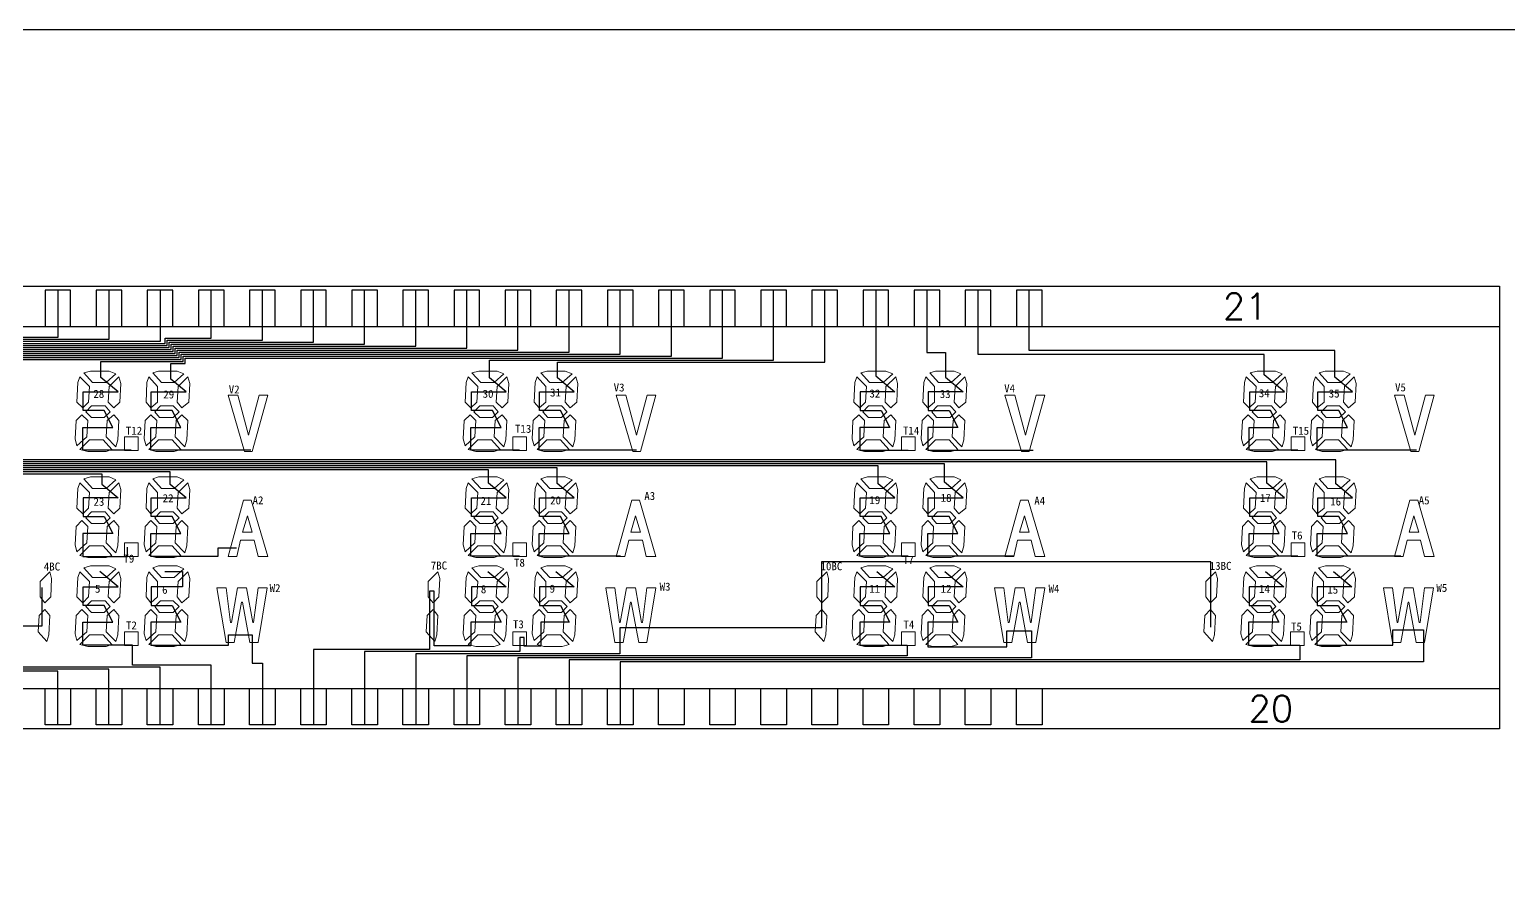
# Model space of a CAD drawing. Header units: millimetres. Extents: x 3718 to 70963, y 572 to 15149.
# Drawn here: x 4117.5 to 4191, y 651.9 to 693.6 of the extents above; entities that cross this region are included whole.
import ezdxf
from ezdxf.enums import TextEntityAlignment as Align

# ---------------------------------------------------------------- set-up
doc = ezdxf.new("R2010")
doc.units = ezdxf.units.MM
doc.header["$LTSCALE"] = 3
for name, color, linetype in [('DWG', 7, 'Continuous'), ('SEG', 3, 'Continuous'), ('TEXT', 40, 'Continuous')]:
    doc.layers.add(name, color=color, linetype=linetype)
doc.styles.add('romans', font='romans.shx')
doc.styles.add('黑体', font='SIMHEI.TTF')

msp = doc.modelspace()

# ---------------------------------------------------------------- linework, layer by layer
at = {"linetype": 'ByBlock'}
msp.add_lwpolyline([(4246.716, 574.488), (4080.741, 574.488), (4080.741, 693.634), (4246.716, 693.634)], close=True, dxfattribs=at)
at = {"layer": 'DWG'}
for points in [[(4190.516, 658.882), (4095.516, 658.882), (4095.516, 680.882), (4190.516, 680.882)], [(4118.251, 678.882), (4119.521, 678.882), (4119.521, 680.682), (4118.251, 680.682)], [(4120.791, 678.882), (4122.061, 678.882), (4122.061, 680.682), (4120.791, 680.682)], [(4123.331, 678.882), (4124.601, 678.882), (4124.601, 680.682), (4123.331, 680.682)], [(4125.871, 678.882), (4127.141, 678.882), (4127.141, 680.682), (4125.871, 680.682)], [(4128.411, 678.882), (4129.681, 678.882), (4129.681, 680.682), (4128.411, 680.682)], [(4130.951, 678.882), (4132.221, 678.882), (4132.221, 680.682), (4130.951, 680.682)], [(4133.491, 678.882), (4134.761, 678.882), (4134.761, 680.682), (4133.491, 680.682)], [(4136.031, 678.882), (4137.301, 678.882), (4137.301, 680.682), (4136.031, 680.682)], [(4138.571, 678.882), (4139.841, 678.882), (4139.841, 680.682), (4138.571, 680.682)], [(4141.111, 678.882), (4142.381, 678.882), (4142.381, 680.682), (4141.111, 680.682)], [(4143.651, 678.882), (4144.921, 678.882), (4144.921, 680.682), (4143.651, 680.682)], [(4146.191, 678.882), (4147.461, 678.882), (4147.461, 680.682), (4146.191, 680.682)], [(4148.731, 678.882), (4150.001, 678.882), (4150.001, 680.682), (4148.731, 680.682)], [(4151.271, 678.882), (4152.541, 678.882), (4152.541, 680.682), (4151.271, 680.682)], [(4153.811, 678.882), (4155.081, 678.882), (4155.081, 680.682), (4153.811, 680.682)], [(4156.351, 678.882), (4157.621, 678.882), (4157.621, 680.682), (4156.351, 680.682)], [(4158.891, 678.882), (4160.161, 678.882), (4160.161, 680.682), (4158.891, 680.682)], [(4161.431, 678.882), (4162.701, 678.882), (4162.701, 680.682), (4161.431, 680.682)], [(4163.971, 678.882), (4165.241, 678.882), (4165.241, 680.682), (4163.971, 680.682)], [(4167.781, 680.682), (4166.511, 680.682), (4166.511, 678.882), (4167.781, 678.882)], [(4118.251, 660.882), (4119.521, 660.882), (4119.521, 659.082), (4118.251, 659.082)], [(4120.791, 660.882), (4122.061, 660.882), (4122.061, 659.082), (4120.791, 659.082)], [(4123.331, 660.882), (4124.601, 660.882), (4124.601, 659.082), (4123.331, 659.082)], [(4125.871, 660.882), (4127.141, 660.882), (4127.141, 659.082), (4125.871, 659.082)], [(4128.411, 660.882), (4129.681, 660.882), (4129.681, 659.082), (4128.411, 659.082)], [(4130.951, 660.882), (4132.221, 660.882), (4132.221, 659.082), (4130.951, 659.082)], [(4133.491, 660.882), (4134.761, 660.882), (4134.761, 659.082), (4133.491, 659.082)], [(4136.031, 660.882), (4137.301, 660.882), (4137.301, 659.082), (4136.031, 659.082)], [(4138.571, 660.882), (4139.841, 660.882), (4139.841, 659.082), (4138.571, 659.082)], [(4141.111, 660.882), (4142.381, 660.882), (4142.381, 659.082), (4141.111, 659.082)], [(4143.651, 660.882), (4144.921, 660.882), (4144.921, 659.082), (4143.651, 659.082)], [(4146.191, 660.882), (4147.461, 660.882), (4147.461, 659.082), (4146.191, 659.082)], [(4148.731, 660.882), (4150.001, 660.882), (4150.001, 659.082), (4148.731, 659.082)], [(4151.271, 660.882), (4152.541, 660.882), (4152.541, 659.082), (4151.271, 659.082)], [(4153.811, 660.882), (4155.081, 660.882), (4155.081, 659.082), (4153.811, 659.082)], [(4156.351, 660.882), (4157.621, 660.882), (4157.621, 659.082), (4156.351, 659.082)], [(4158.891, 660.882), (4160.161, 660.882), (4160.161, 659.082), (4158.891, 659.082)], [(4161.431, 660.882), (4162.701, 660.882), (4162.701, 659.082), (4161.431, 659.082)], [(4163.971, 660.882), (4165.241, 660.882), (4165.241, 659.082), (4163.971, 659.082)], [(4167.781, 659.082), (4166.511, 659.082), (4166.511, 660.882), (4167.781, 660.882)]]:
    msp.add_lwpolyline(points, close=True, dxfattribs=at)
for points in [[(4095.516, 678.882), (4190.516, 678.882)], [(4095.516, 660.882), (4190.516, 660.882)]]:
    msp.add_lwpolyline(points, dxfattribs=at)
at = {"layer": 'DWG', "lineweight": 0}
for points in [[(4119.982, 676.376), (4119.885, 676.087), (4119.837, 675.122), (4120.127, 674.833), (4120.416, 675.122), (4120.464, 675.894)], [(4120.609, 676.087), (4120.175, 676.569), (4120.512, 676.665), (4121.429, 676.665), (4121.766, 676.521), (4121.284, 676.087)], [(4121.911, 676.376), (4121.429, 675.894), (4121.38, 675.122), (4121.67, 674.833), (4121.959, 675.122), (4122.007, 676.039)], [(4123.411, 676.376), (4123.314, 676.087), (4123.266, 675.122), (4123.507, 674.833), (4123.845, 675.122), (4123.845, 675.894)], [(4124.665, 676.087), (4124.038, 676.087), (4123.604, 676.569), (4123.893, 676.665), (4124.809, 676.665), (4125.147, 676.521)], [(4125.34, 676.376), (4124.857, 675.894), (4124.809, 675.122), (4125.05, 674.833), (4125.388, 675.122), (4125.436, 676.039)], [(4139.266, 676.376), (4139.17, 676.087), (4139.121, 675.122), (4139.411, 674.833), (4139.7, 675.122), (4139.748, 675.894)], [(4139.893, 676.087), (4139.459, 676.569), (4139.797, 676.665), (4140.713, 676.665), (4141.05, 676.521), (4140.568, 676.087)], [(4141.195, 676.376), (4140.713, 675.894), (4140.665, 675.122), (4140.954, 674.833), (4141.243, 675.122), (4141.292, 676.039)], [(4142.695, 676.376), (4142.599, 676.087), (4142.55, 675.122), (4142.792, 674.833), (4143.129, 675.122), (4143.129, 675.894)], [(4143.949, 676.087), (4143.322, 676.087), (4142.888, 676.569), (4143.177, 676.665), (4144.094, 676.665), (4144.431, 676.521)], [(4144.624, 676.376), (4144.142, 675.894), (4144.094, 675.122), (4144.335, 674.833), (4144.672, 675.122), (4144.72, 676.039)], [(4158.583, 676.376), (4158.487, 676.087), (4158.439, 675.122), (4158.728, 674.833), (4159.017, 675.122), (4159.066, 675.894)], [(4159.21, 676.087), (4158.776, 676.569), (4159.114, 676.665), (4160.03, 676.665), (4160.368, 676.521), (4159.885, 676.087)], [(4160.512, 676.376), (4160.03, 675.894), (4159.982, 675.122), (4160.271, 674.833), (4160.561, 675.122), (4160.609, 676.039)], [(4162.012, 676.376), (4161.916, 676.087), (4161.868, 675.122), (4162.109, 674.833), (4162.446, 675.122), (4162.446, 675.894)], [(4163.266, 676.087), (4162.639, 676.087), (4162.205, 676.569), (4162.495, 676.665), (4163.411, 676.665), (4163.748, 676.521)], [(4163.941, 676.376), (4163.459, 675.894), (4163.411, 675.122), (4163.652, 674.833), (4163.989, 675.122), (4164.038, 676.039)], [(4177.932, 676.376), (4177.836, 676.087), (4177.788, 675.122), (4178.077, 674.833), (4178.366, 675.122), (4178.415, 675.894)], [(4178.559, 676.087), (4178.125, 676.569), (4178.463, 676.665), (4179.379, 676.665), (4179.717, 676.521), (4179.235, 676.087)], [(4179.861, 676.376), (4179.379, 675.894), (4179.331, 675.122), (4179.62, 674.833), (4179.91, 675.122), (4179.958, 676.039)], [(4181.361, 676.376), (4181.265, 676.087), (4181.217, 675.122), (4181.458, 674.833), (4181.795, 675.122), (4181.795, 675.894)], [(4182.615, 676.087), (4181.988, 676.087), (4181.554, 676.569), (4181.844, 676.665), (4182.76, 676.665), (4183.097, 676.521)], [(4183.29, 676.376), (4182.808, 675.894), (4182.76, 675.122), (4183.001, 674.833), (4183.339, 675.122), (4183.387, 676.039)], [(4128.883, 675.46), (4128.352, 673.483), (4127.822, 675.46), (4127.34, 675.46), (4128.16, 672.663), (4128.545, 672.663), (4129.317, 675.46)], [(4148.167, 675.46), (4147.637, 673.483), (4147.106, 675.46), (4146.624, 675.46), (4147.444, 672.663), (4147.83, 672.663), (4148.601, 675.46)], [(4167.484, 675.46), (4166.954, 673.483), (4166.423, 675.46), (4165.941, 675.46), (4166.761, 672.663), (4167.147, 672.663), (4167.918, 675.46)], [(4186.834, 675.46), (4186.303, 673.483), (4185.773, 675.46), (4185.29, 675.46), (4186.11, 672.663), (4186.496, 672.663), (4187.268, 675.46)], [(4119.741, 673.29), (4119.837, 672.952), (4120.319, 673.386), (4120.368, 674.206), (4120.078, 674.495), (4119.789, 674.206)], [(4120.561, 674.929), (4121.236, 674.929), (4121.477, 674.64), (4121.187, 674.351), (4120.561, 674.351), (4120.271, 674.64)], [(4121.863, 673.242), (4121.911, 674.206), (4121.67, 674.495), (4121.332, 674.206), (4121.284, 673.386), (4121.766, 672.904)], [(4123.17, 673.29), (4123.266, 672.952), (4123.748, 673.386), (4123.797, 674.206), (4123.507, 674.495), (4123.218, 674.206)], [(4123.989, 674.929), (4124.616, 674.929), (4124.906, 674.64), (4124.616, 674.351), (4123.941, 674.351), (4123.7, 674.64)], [(4124.713, 673.386), (4125.195, 672.904), (4125.291, 673.242), (4125.34, 674.206), (4125.05, 674.495), (4124.761, 674.206)], [(4139.025, 673.29), (4139.121, 672.952), (4139.604, 673.386), (4139.652, 674.206), (4139.363, 674.495), (4139.073, 674.206)], [(4139.845, 674.929), (4140.52, 674.929), (4140.761, 674.64), (4140.472, 674.351), (4139.845, 674.351), (4139.555, 674.64)], [(4141.147, 673.242), (4141.195, 674.206), (4140.954, 674.495), (4140.616, 674.206), (4140.568, 673.386), (4141.05, 672.904)], [(4142.454, 673.29), (4142.55, 672.952), (4143.033, 673.386), (4143.081, 674.206), (4142.792, 674.495), (4142.502, 674.206)], [(4143.274, 674.929), (4143.901, 674.929), (4144.19, 674.64), (4143.901, 674.351), (4143.226, 674.351), (4142.984, 674.64)], [(4143.997, 673.386), (4144.479, 672.904), (4144.576, 673.242), (4144.624, 674.206), (4144.335, 674.495), (4144.045, 674.206)], [(4158.342, 673.29), (4158.439, 672.952), (4158.921, 673.386), (4158.969, 674.206), (4158.68, 674.495), (4158.39, 674.206)], [(4159.162, 674.929), (4159.837, 674.929), (4160.078, 674.64), (4159.789, 674.351), (4159.162, 674.351), (4158.873, 674.64)], [(4160.464, 673.242), (4160.512, 674.206), (4160.271, 674.495), (4159.934, 674.206), (4159.885, 673.386), (4160.368, 672.904)], [(4161.771, 673.29), (4161.868, 672.952), (4162.35, 673.386), (4162.398, 674.206), (4162.109, 674.495), (4161.819, 674.206)], [(4162.591, 674.929), (4163.218, 674.929), (4163.507, 674.64), (4163.218, 674.351), (4162.543, 674.351), (4162.302, 674.64)], [(4163.314, 673.386), (4163.797, 672.904), (4163.893, 673.242), (4163.941, 674.206), (4163.652, 674.495), (4163.363, 674.206)], [(4177.691, 673.29), (4177.788, 672.952), (4178.27, 673.386), (4178.318, 674.206), (4178.029, 674.495), (4177.74, 674.206)], [(4178.511, 674.929), (4179.186, 674.929), (4179.427, 674.64), (4179.138, 674.351), (4178.511, 674.351), (4178.222, 674.64)], [(4179.813, 673.242), (4179.861, 674.206), (4179.62, 674.495), (4179.283, 674.206), (4179.235, 673.386), (4179.717, 672.904)], [(4181.12, 673.29), (4181.217, 672.952), (4181.699, 673.386), (4181.747, 674.206), (4181.458, 674.495), (4181.169, 674.206)], [(4181.94, 674.929), (4182.567, 674.929), (4182.856, 674.64), (4182.567, 674.351), (4181.892, 674.351), (4181.651, 674.64)], [(4182.663, 673.386), (4183.146, 672.904), (4183.242, 673.242), (4183.29, 674.206), (4183.001, 674.495), (4182.712, 674.206)], [(4120.464, 673.242), (4119.982, 672.759), (4120.368, 672.663), (4121.284, 672.663), (4121.573, 672.759), (4121.139, 673.242)], [(4122.88, 672.711), (4122.88, 673.386), (4122.205, 673.386), (4122.205, 672.711)], [(4124.568, 673.242), (4123.893, 673.242), (4123.411, 672.759), (4123.748, 672.663), (4124.665, 672.663), (4125.002, 672.759)], [(4139.748, 673.242), (4139.266, 672.759), (4139.652, 672.663), (4140.568, 672.663), (4140.857, 672.759), (4140.423, 673.242)], [(4142.164, 672.711), (4142.164, 673.386), (4141.489, 673.386), (4141.489, 672.711)], [(4143.852, 673.242), (4143.177, 673.242), (4142.695, 672.759), (4143.033, 672.663), (4143.949, 672.663), (4144.286, 672.759)], [(4159.066, 673.242), (4158.583, 672.759), (4158.969, 672.663), (4159.885, 672.663), (4160.175, 672.759), (4159.741, 673.242)], [(4161.482, 672.711), (4161.482, 673.386), (4160.807, 673.386), (4160.807, 672.711)], [(4163.17, 673.242), (4162.495, 673.242), (4162.012, 672.759), (4162.35, 672.663), (4163.266, 672.663), (4163.604, 672.759)], [(4178.415, 673.242), (4177.932, 672.759), (4178.318, 672.663), (4179.235, 672.663), (4179.524, 672.759), (4179.09, 673.242)], [(4180.831, 672.711), (4180.831, 673.386), (4180.156, 673.386), (4180.156, 672.711)], [(4182.519, 673.242), (4181.844, 673.242), (4181.361, 672.759), (4181.699, 672.663), (4182.615, 672.663), (4182.953, 672.759)], [(4119.982, 671.108), (4119.885, 670.819), (4119.837, 669.854), (4120.127, 669.565), (4120.416, 669.854), (4120.464, 670.626)], [(4120.609, 670.819), (4120.175, 671.301), (4120.512, 671.398), (4121.429, 671.398), (4121.766, 671.253), (4121.284, 670.819)], [(4121.911, 671.108), (4121.429, 670.626), (4121.38, 669.854), (4121.67, 669.565), (4121.959, 669.854), (4122.007, 670.771)], [(4123.411, 671.108), (4123.314, 670.819), (4123.266, 669.854), (4123.507, 669.565), (4123.845, 669.854), (4123.845, 670.626)], [(4124.665, 670.819), (4124.038, 670.819), (4123.604, 671.301), (4123.893, 671.398), (4124.809, 671.398), (4125.147, 671.253)], [(4125.34, 671.108), (4124.857, 670.626), (4124.809, 669.854), (4125.05, 669.565), (4125.388, 669.854), (4125.436, 670.771)], [(4139.266, 671.108), (4139.17, 670.819), (4139.121, 669.854), (4139.411, 669.565), (4139.7, 669.854), (4139.748, 670.626)], [(4139.893, 670.819), (4139.459, 671.301), (4139.797, 671.398), (4140.713, 671.398), (4141.05, 671.253), (4140.568, 670.819)], [(4141.195, 671.108), (4140.713, 670.626), (4140.665, 669.854), (4140.954, 669.565), (4141.243, 669.854), (4141.292, 670.771)], [(4142.695, 671.108), (4142.599, 670.819), (4142.55, 669.854), (4142.792, 669.565), (4143.129, 669.854), (4143.129, 670.626)], [(4143.949, 670.819), (4143.322, 670.819), (4142.888, 671.301), (4143.177, 671.398), (4144.094, 671.398), (4144.431, 671.253)], [(4144.624, 671.108), (4144.142, 670.626), (4144.094, 669.854), (4144.335, 669.565), (4144.672, 669.854), (4144.72, 670.771)], [(4158.583, 671.108), (4158.487, 670.819), (4158.439, 669.854), (4158.728, 669.565), (4159.017, 669.854), (4159.066, 670.626)], [(4159.21, 670.819), (4158.776, 671.301), (4159.114, 671.398), (4160.03, 671.398), (4160.368, 671.253), (4159.885, 670.819)], [(4160.512, 671.108), (4160.03, 670.626), (4159.982, 669.854), (4160.271, 669.565), (4160.561, 669.854), (4160.609, 670.771)], [(4162.012, 671.108), (4161.916, 670.819), (4161.868, 669.854), (4162.109, 669.565), (4162.446, 669.854), (4162.446, 670.626)], [(4163.266, 670.819), (4162.639, 670.819), (4162.205, 671.301), (4162.495, 671.398), (4163.411, 671.398), (4163.748, 671.253)], [(4163.941, 671.108), (4163.459, 670.626), (4163.411, 669.854), (4163.652, 669.565), (4163.989, 669.854), (4164.038, 670.771)], [(4177.932, 671.108), (4177.836, 670.819), (4177.788, 669.854), (4178.077, 669.565), (4178.366, 669.854), (4178.415, 670.626)], [(4178.559, 670.819), (4178.125, 671.301), (4178.463, 671.398), (4179.379, 671.398), (4179.717, 671.253), (4179.235, 670.819)], [(4179.861, 671.108), (4179.379, 670.626), (4179.331, 669.854), (4179.62, 669.565), (4179.91, 669.854), (4179.958, 670.771)], [(4181.361, 671.108), (4181.265, 670.819), (4181.217, 669.854), (4181.458, 669.565), (4181.795, 669.854), (4181.795, 670.626)], [(4182.615, 670.819), (4181.988, 670.819), (4181.554, 671.301), (4181.844, 671.398), (4182.76, 671.398), (4183.097, 671.253)], [(4183.29, 671.108), (4182.808, 670.626), (4182.76, 669.854), (4183.001, 669.565), (4183.339, 669.854), (4183.387, 670.771)], [(4128.497, 670.245), (4128.111, 670.245), (4127.34, 667.448), (4127.774, 667.448), (4127.967, 668.267), (4128.642, 668.267), (4128.835, 667.448), (4129.317, 667.448)], [(4147.781, 670.245), (4147.396, 670.245), (4146.624, 667.448), (4147.058, 667.448), (4147.251, 668.267), (4147.926, 668.267), (4148.119, 667.448), (4148.601, 667.448)], [(4167.099, 670.245), (4166.713, 670.245), (4165.941, 667.448), (4166.375, 667.448), (4166.568, 668.267), (4167.243, 668.267), (4167.436, 667.448), (4167.918, 667.448)], [(4186.448, 670.245), (4186.062, 670.245), (4185.29, 667.448), (4185.724, 667.448), (4185.917, 668.267), (4186.592, 668.267), (4186.785, 667.448), (4187.268, 667.448)], [(4120.561, 669.662), (4121.236, 669.662), (4121.477, 669.372), (4121.187, 669.083), (4120.561, 669.083), (4120.271, 669.372)], [(4123.989, 669.662), (4124.616, 669.662), (4124.906, 669.372), (4124.616, 669.083), (4123.941, 669.083), (4123.7, 669.372)], [(4128.063, 668.653), (4128.304, 669.473), (4128.545, 668.653)], [(4139.845, 669.662), (4140.52, 669.662), (4140.761, 669.372), (4140.472, 669.083), (4139.845, 669.083), (4139.555, 669.372)], [(4143.274, 669.662), (4143.901, 669.662), (4144.19, 669.372), (4143.901, 669.083), (4143.226, 669.083), (4142.984, 669.372)], [(4147.347, 668.653), (4147.588, 669.473), (4147.83, 668.653)], [(4159.162, 669.662), (4159.837, 669.662), (4160.078, 669.372), (4159.789, 669.083), (4159.162, 669.083), (4158.873, 669.372)], [(4162.591, 669.662), (4163.218, 669.662), (4163.507, 669.372), (4163.218, 669.083), (4162.543, 669.083), (4162.302, 669.372)], [(4166.665, 668.653), (4166.906, 669.473), (4167.147, 668.653)], [(4178.511, 669.662), (4179.186, 669.662), (4179.427, 669.372), (4179.138, 669.083), (4178.511, 669.083), (4178.222, 669.372)], [(4181.94, 669.662), (4182.567, 669.662), (4182.856, 669.372), (4182.567, 669.083), (4181.892, 669.083), (4181.651, 669.372)], [(4186.014, 668.653), (4186.255, 669.473), (4186.496, 668.653)], [(4119.741, 668.022), (4119.837, 667.684), (4120.319, 668.118), (4120.368, 668.938), (4120.078, 669.228), (4119.789, 668.938)], [(4121.863, 667.974), (4121.911, 668.938), (4121.67, 669.228), (4121.332, 668.938), (4121.284, 668.118), (4121.766, 667.636)], [(4123.17, 668.022), (4123.266, 667.684), (4123.748, 668.118), (4123.797, 668.938), (4123.507, 669.228), (4123.218, 668.938)], [(4124.713, 668.118), (4125.195, 667.636), (4125.291, 667.974), (4125.34, 668.938), (4125.05, 669.228), (4124.761, 668.938)], [(4139.025, 668.022), (4139.121, 667.684), (4139.604, 668.118), (4139.652, 668.938), (4139.363, 669.228), (4139.073, 668.938)], [(4141.147, 667.974), (4141.195, 668.938), (4140.954, 669.228), (4140.616, 668.938), (4140.568, 668.118), (4141.05, 667.636)], [(4142.454, 668.022), (4142.55, 667.684), (4143.033, 668.118), (4143.081, 668.938), (4142.792, 669.228), (4142.502, 668.938)], [(4143.997, 668.118), (4144.479, 667.636), (4144.576, 667.974), (4144.624, 668.938), (4144.335, 669.228), (4144.045, 668.938)], [(4158.342, 668.022), (4158.439, 667.684), (4158.921, 668.118), (4158.969, 668.938), (4158.68, 669.228), (4158.39, 668.938)], [(4160.464, 667.974), (4160.512, 668.938), (4160.271, 669.228), (4159.934, 668.938), (4159.885, 668.118), (4160.368, 667.636)], [(4161.771, 668.022), (4161.868, 667.684), (4162.35, 668.118), (4162.398, 668.938), (4162.109, 669.228), (4161.819, 668.938)], [(4163.314, 668.118), (4163.797, 667.636), (4163.893, 667.974), (4163.941, 668.938), (4163.652, 669.228), (4163.363, 668.938)], [(4177.691, 668.022), (4177.788, 667.684), (4178.27, 668.118), (4178.318, 668.938), (4178.029, 669.228), (4177.74, 668.938)], [(4179.813, 667.974), (4179.861, 668.938), (4179.62, 669.228), (4179.283, 668.938), (4179.235, 668.118), (4179.717, 667.636)], [(4181.12, 668.022), (4181.217, 667.684), (4181.699, 668.118), (4181.747, 668.938), (4181.458, 669.228), (4181.169, 668.938)], [(4182.663, 668.118), (4183.146, 667.636), (4183.242, 667.974), (4183.29, 668.938), (4183.001, 669.228), (4182.712, 668.938)], [(4120.464, 667.974), (4119.982, 667.491), (4120.368, 667.395), (4121.284, 667.395), (4121.573, 667.491), (4121.139, 667.974)], [(4122.88, 667.443), (4122.88, 668.118), (4122.205, 668.118), (4122.205, 667.443)], [(4124.568, 667.974), (4123.893, 667.974), (4123.411, 667.491), (4123.748, 667.395), (4124.665, 667.395), (4125.002, 667.491)], [(4139.748, 667.974), (4139.266, 667.491), (4139.652, 667.395), (4140.568, 667.395), (4140.857, 667.491), (4140.423, 667.974)], [(4142.164, 667.443), (4142.164, 668.118), (4141.489, 668.118), (4141.489, 667.443)], [(4143.852, 667.974), (4143.177, 667.974), (4142.695, 667.491), (4143.033, 667.395), (4143.949, 667.395), (4144.286, 667.491)], [(4159.066, 667.974), (4158.583, 667.491), (4158.969, 667.395), (4159.885, 667.395), (4160.175, 667.491), (4159.741, 667.974)], [(4161.482, 667.443), (4161.482, 668.118), (4160.807, 668.118), (4160.807, 667.443)], [(4163.17, 667.974), (4162.495, 667.974), (4162.012, 667.491), (4162.35, 667.395), (4163.266, 667.395), (4163.604, 667.491)], [(4178.415, 667.974), (4177.932, 667.491), (4178.318, 667.395), (4179.235, 667.395), (4179.524, 667.491), (4179.09, 667.974)], [(4180.831, 667.443), (4180.831, 668.118), (4180.156, 668.118), (4180.156, 667.443)], [(4182.519, 667.974), (4181.844, 667.974), (4181.361, 667.491), (4181.699, 667.395), (4182.615, 667.395), (4182.953, 667.491)], [(4118.482, 666.69), (4118, 666.208), (4118, 665.436), (4118.241, 665.147), (4118.53, 665.436), (4118.578, 666.352)], [(4119.982, 666.69), (4119.885, 666.401), (4119.837, 665.436), (4120.127, 665.147), (4120.416, 665.436), (4120.464, 666.208)], [(4120.609, 666.401), (4120.175, 666.883), (4120.512, 666.979), (4121.429, 666.979), (4121.766, 666.835), (4121.284, 666.401)], [(4121.911, 666.69), (4121.429, 666.208), (4121.38, 665.436), (4121.67, 665.147), (4121.959, 665.436), (4122.007, 666.352)], [(4123.411, 666.69), (4123.314, 666.401), (4123.266, 665.436), (4123.507, 665.147), (4123.845, 665.436), (4123.845, 666.208)], [(4124.665, 666.401), (4124.038, 666.401), (4123.604, 666.883), (4123.893, 666.979), (4124.809, 666.979), (4125.147, 666.835)], [(4125.34, 666.69), (4124.857, 666.208), (4124.809, 665.436), (4125.05, 665.147), (4125.388, 665.436), (4125.436, 666.352)], [(4137.766, 666.69), (4137.284, 666.208), (4137.284, 665.436), (4137.525, 665.147), (4137.814, 665.436), (4137.863, 666.352)], [(4139.266, 666.69), (4139.17, 666.401), (4139.121, 665.436), (4139.411, 665.147), (4139.7, 665.436), (4139.748, 666.208)], [(4139.893, 666.401), (4139.459, 666.883), (4139.797, 666.979), (4140.713, 666.979), (4141.05, 666.835), (4140.568, 666.401)], [(4141.195, 666.69), (4140.713, 666.208), (4140.665, 665.436), (4140.954, 665.147), (4141.243, 665.436), (4141.292, 666.352)], [(4142.695, 666.69), (4142.599, 666.401), (4142.55, 665.436), (4142.792, 665.147), (4143.129, 665.436), (4143.129, 666.208)], [(4143.949, 666.401), (4143.322, 666.401), (4142.888, 666.883), (4143.177, 666.979), (4144.094, 666.979), (4144.431, 666.835)], [(4144.624, 666.69), (4144.142, 666.208), (4144.094, 665.436), (4144.335, 665.147), (4144.672, 665.436), (4144.72, 666.352)], [(4157.083, 666.69), (4156.601, 666.208), (4156.601, 665.436), (4156.842, 665.147), (4157.132, 665.436), (4157.18, 666.352)], [(4158.583, 666.69), (4158.487, 666.401), (4158.439, 665.436), (4158.728, 665.147), (4159.017, 665.436), (4159.066, 666.208)], [(4159.21, 666.401), (4158.776, 666.883), (4159.114, 666.979), (4160.03, 666.979), (4160.368, 666.835), (4159.885, 666.401)], [(4160.512, 666.69), (4160.03, 666.208), (4159.982, 665.436), (4160.271, 665.147), (4160.561, 665.436), (4160.609, 666.352)], [(4162.012, 666.69), (4161.916, 666.401), (4161.868, 665.436), (4162.109, 665.147), (4162.446, 665.436), (4162.446, 666.208)], [(4163.266, 666.401), (4162.639, 666.401), (4162.205, 666.883), (4162.495, 666.979), (4163.411, 666.979), (4163.748, 666.835)], [(4163.941, 666.69), (4163.459, 666.208), (4163.411, 665.436), (4163.652, 665.147), (4163.989, 665.436), (4164.038, 666.352)], [(4176.401, 666.69), (4175.918, 666.208), (4175.918, 665.436), (4176.16, 665.147), (4176.449, 665.436), (4176.497, 666.352)], [(4177.901, 666.69), (4177.804, 666.401), (4177.756, 665.436), (4178.045, 665.147), (4178.335, 665.436), (4178.383, 666.208)], [(4178.528, 666.401), (4178.094, 666.883), (4178.431, 666.979), (4179.347, 666.979), (4179.685, 666.835), (4179.203, 666.401)], [(4179.83, 666.69), (4179.347, 666.208), (4179.299, 665.436), (4179.588, 665.147), (4179.878, 665.436), (4179.926, 666.352)], [(4181.33, 666.69), (4181.233, 666.401), (4181.185, 665.436), (4181.426, 665.147), (4181.764, 665.436), (4181.764, 666.208)], [(4181.956, 666.401), (4181.522, 666.883), (4181.86, 666.979), (4182.776, 666.979), (4183.114, 666.835), (4182.632, 666.401)], [(4183.259, 666.69), (4182.776, 666.208), (4182.728, 665.436), (4182.969, 665.147), (4183.307, 665.436), (4183.355, 666.352)], [(4128.262, 665.887), (4127.814, 665.887), (4127.507, 664.172), (4127.467, 664.172), (4127.242, 665.887), (4126.792, 665.887), (4127.242, 663.166), (4127.65, 663.166), (4128.018, 665.179), (4128.058, 665.179), (4128.426, 663.166), (4128.834, 663.166), (4129.284, 665.887), (4128.834, 665.887), (4128.611, 664.172), (4128.569, 664.172)], [(4147.58, 665.887), (4147.131, 665.887), (4146.824, 664.172), (4146.784, 664.172), (4146.559, 665.887), (4146.11, 665.887), (4146.559, 663.166), (4146.967, 663.166), (4147.335, 665.179), (4147.376, 665.179), (4147.743, 663.166), (4148.151, 663.166), (4148.601, 665.887), (4148.151, 665.887), (4147.928, 664.172), (4147.886, 664.172)], [(4166.897, 665.887), (4166.449, 665.887), (4166.142, 664.172), (4166.102, 664.172), (4165.877, 665.887), (4165.427, 665.887), (4165.877, 663.166), (4166.285, 663.166), (4166.653, 665.179), (4166.693, 665.179), (4167.061, 663.166), (4167.469, 663.166), (4167.918, 665.887), (4167.469, 665.887), (4167.245, 664.172), (4167.204, 664.172)], [(4186.214, 665.887), (4185.766, 665.887), (4185.459, 664.172), (4185.419, 664.172), (4185.194, 665.887), (4184.744, 665.887), (4185.194, 663.166), (4185.602, 663.166), (4185.97, 665.179), (4186.01, 665.179), (4186.378, 663.166), (4186.786, 663.166), (4187.236, 665.887), (4186.786, 665.887), (4186.563, 664.172), (4186.521, 664.172)], [(4120.561, 665.243), (4121.236, 665.243), (4121.477, 664.954), (4121.187, 664.665), (4120.561, 664.665), (4120.271, 664.954)], [(4123.989, 665.243), (4124.616, 665.243), (4124.906, 664.954), (4124.616, 664.665), (4123.941, 664.665), (4123.7, 664.954)], [(4139.845, 665.243), (4140.52, 665.243), (4140.761, 664.954), (4140.472, 664.665), (4139.845, 664.665), (4139.555, 664.954)], [(4143.274, 665.243), (4143.901, 665.243), (4144.19, 664.954), (4143.901, 664.665), (4143.226, 664.665), (4142.984, 664.954)], [(4159.162, 665.243), (4159.837, 665.243), (4160.078, 664.954), (4159.789, 664.665), (4159.162, 664.665), (4158.873, 664.954)], [(4162.591, 665.243), (4163.218, 665.243), (4163.507, 664.954), (4163.218, 664.665), (4162.543, 664.665), (4162.302, 664.954)], [(4178.479, 665.243), (4179.154, 665.243), (4179.396, 664.954), (4179.106, 664.665), (4178.479, 664.665), (4178.19, 664.954)], [(4181.908, 665.243), (4182.535, 665.243), (4182.824, 664.954), (4182.535, 664.665), (4181.86, 664.665), (4181.619, 664.954)], [(4117.903, 663.7), (4118.337, 663.218), (4118.434, 663.555), (4118.482, 664.52), (4118.241, 664.809), (4117.951, 664.52)], [(4119.741, 663.604), (4119.837, 663.266), (4120.319, 663.7), (4120.368, 664.52), (4120.078, 664.809), (4119.789, 664.52)], [(4121.863, 663.555), (4121.911, 664.52), (4121.67, 664.809), (4121.332, 664.52), (4121.284, 663.7), (4121.766, 663.218)], [(4123.17, 663.604), (4123.266, 663.266), (4123.748, 663.7), (4123.797, 664.52), (4123.507, 664.809), (4123.218, 664.52)], [(4124.713, 663.7), (4125.195, 663.218), (4125.291, 663.555), (4125.34, 664.52), (4125.05, 664.809), (4124.761, 664.52)], [(4137.187, 663.7), (4137.621, 663.218), (4137.718, 663.555), (4137.766, 664.52), (4137.525, 664.809), (4137.236, 664.52)], [(4139.025, 663.604), (4139.121, 663.266), (4139.604, 663.7), (4139.652, 664.52), (4139.363, 664.809), (4139.073, 664.52)], [(4141.147, 663.555), (4141.195, 664.52), (4140.954, 664.809), (4140.616, 664.52), (4140.568, 663.7), (4141.05, 663.218)], [(4142.454, 663.604), (4142.55, 663.266), (4143.033, 663.7), (4143.081, 664.52), (4142.792, 664.809), (4142.502, 664.52)], [(4143.997, 663.7), (4144.479, 663.218), (4144.576, 663.555), (4144.624, 664.52), (4144.335, 664.809), (4144.045, 664.52)], [(4156.505, 663.7), (4156.939, 663.218), (4157.035, 663.555), (4157.083, 664.52), (4156.842, 664.809), (4156.553, 664.52)], [(4158.342, 663.604), (4158.439, 663.266), (4158.921, 663.7), (4158.969, 664.52), (4158.68, 664.809), (4158.39, 664.52)], [(4160.464, 663.555), (4160.512, 664.52), (4160.271, 664.809), (4159.934, 664.52), (4159.885, 663.7), (4160.368, 663.218)], [(4161.771, 663.604), (4161.868, 663.266), (4162.35, 663.7), (4162.398, 664.52), (4162.109, 664.809), (4161.819, 664.52)], [(4163.314, 663.7), (4163.797, 663.218), (4163.893, 663.555), (4163.941, 664.52), (4163.652, 664.809), (4163.363, 664.52)], [(4175.822, 663.7), (4176.256, 663.218), (4176.352, 663.555), (4176.401, 664.52), (4176.16, 664.809), (4175.87, 664.52)], [(4177.66, 663.604), (4177.756, 663.266), (4178.238, 663.7), (4178.286, 664.52), (4177.997, 664.809), (4177.708, 664.52)], [(4179.781, 663.555), (4179.83, 664.52), (4179.588, 664.809), (4179.251, 664.52), (4179.203, 663.7), (4179.685, 663.218)], [(4181.088, 663.604), (4181.185, 663.266), (4181.667, 663.7), (4181.715, 664.52), (4181.426, 664.809), (4181.137, 664.52)], [(4182.632, 663.7), (4183.114, 663.218), (4183.21, 663.555), (4183.259, 664.52), (4182.969, 664.809), (4182.68, 664.52)], [(4120.464, 663.555), (4119.982, 663.073), (4120.368, 662.977), (4121.284, 662.977), (4121.573, 663.073), (4121.139, 663.555)], [(4122.88, 663.025), (4122.88, 663.7), (4122.205, 663.7), (4122.205, 663.025)], [(4124.568, 663.555), (4123.893, 663.555), (4123.411, 663.073), (4123.748, 662.977), (4124.665, 662.977), (4125.002, 663.073)], [(4139.748, 663.555), (4139.266, 663.073), (4139.652, 662.977), (4140.568, 662.977), (4140.857, 663.073), (4140.423, 663.555)], [(4142.164, 663.025), (4142.164, 663.7), (4141.489, 663.7), (4141.489, 663.025)], [(4143.852, 663.555), (4143.177, 663.555), (4142.695, 663.073), (4143.033, 662.977), (4143.949, 662.977), (4144.286, 663.073)], [(4159.066, 663.555), (4158.583, 663.073), (4158.969, 662.977), (4159.885, 662.977), (4160.175, 663.073), (4159.741, 663.555)], [(4161.482, 663.025), (4161.482, 663.7), (4160.807, 663.7), (4160.807, 663.025)], [(4163.17, 663.555), (4162.495, 663.555), (4162.012, 663.073), (4162.35, 662.977), (4163.266, 662.977), (4163.604, 663.073)], [(4178.383, 663.555), (4177.901, 663.073), (4178.286, 662.977), (4179.203, 662.977), (4179.492, 663.073), (4179.058, 663.555)], [(4180.799, 663.025), (4180.799, 663.7), (4180.124, 663.7), (4180.124, 663.025)], [(4182.487, 663.555), (4181.812, 663.555), (4181.33, 663.073), (4181.667, 662.977), (4182.583, 662.977), (4182.921, 663.073)]]:
    msp.add_lwpolyline(points, close=True, dxfattribs=at)
at = {"layer": 'SEG'}
for points in [[(4118.886, 680.682), (4118.886, 678.336), (4096.379, 678.336), (4096.379, 671.357), (4101.649, 671.357), (4101.649, 671.126), (4102.556, 670.357), (4100.829, 670.357), (4100.829, 669.429), (4101.871, 669.429), (4102.302, 668.594), (4100.809, 668.594), (4100.809, 667.462), (4103.216, 667.462)], [(4121.426, 680.682), (4121.426, 678.236), (4096.499, 678.236), (4096.499, 671.457), (4105.097, 671.457), (4105.097, 671.069), (4105.937, 670.357), (4104.21, 670.357), (4104.21, 669.429), (4105.251, 669.429), (4105.683, 668.594), (4104.19, 668.594), (4104.19, 667.462), (4108.381, 667.462)], [(4123.966, 680.682), (4123.966, 678.136), (4096.619, 678.136), (4096.619, 671.557), (4121.076, 671.557), (4121.076, 671.034), (4121.875, 670.357), (4120.147, 670.357), (4120.147, 669.429), (4121.189, 669.429), (4121.62, 668.594), (4120.127, 668.594), (4120.127, 667.443), (4122.35, 667.443), (4122.35, 667.916)], [(4127.767, 667.862), (4126.827, 667.862), (4126.827, 667.447), (4123.508, 667.447), (4123.508, 668.594), (4125.001, 668.594), (4124.57, 669.429), (4123.528, 669.429), (4123.528, 670.357), (4125.256, 670.357), (4124.47, 671.023), (4124.47, 671.657), (4096.739, 671.657), (4096.739, 678.036), (4124.21, 678.036), (4124.21, 678.298), (4126.506, 678.298), (4126.506, 680.682)], [(4141.819, 667.462), (4139.412, 667.462), (4139.412, 668.594), (4140.905, 668.594), (4140.473, 669.429), (4139.432, 669.429), (4139.432, 670.357), (4141.159, 670.357), (4140.285, 671.098), (4140.285, 671.757), (4096.859, 671.757), (4096.859, 677.936), (4124.31, 677.936), (4124.31, 678.198), (4129.046, 678.198), (4129.046, 680.682)], [(4146.841, 667.462), (4142.792, 667.462), (4142.792, 668.594), (4144.285, 668.594), (4143.854, 669.429), (4142.812, 669.429), (4142.812, 670.357), (4144.54, 670.357), (4143.701, 671.068), (4143.701, 671.857), (4096.979, 671.857), (4096.979, 677.836), (4124.41, 677.836), (4124.41, 678.098), (4131.586, 678.098), (4131.586, 680.682)], [(4161.136, 667.462), (4158.729, 667.462), (4158.729, 668.594), (4160.222, 668.594), (4159.79, 669.429), (4158.749, 669.429), (4158.749, 670.357), (4160.476, 670.357), (4159.648, 671.059), (4159.648, 671.957), (4097.099, 671.957), (4097.099, 677.736), (4124.51, 677.736), (4124.51, 677.998), (4134.126, 677.998), (4134.126, 680.682)], [(4166.394, 667.462), (4162.109, 667.462), (4162.109, 668.594), (4163.603, 668.594), (4163.171, 669.429), (4162.13, 669.429), (4162.13, 670.357), (4163.857, 670.357), (4162.941, 671.133), (4162.941, 672.057), (4097.219, 672.057), (4097.219, 677.636), (4124.61, 677.636), (4124.61, 677.898), (4136.666, 677.898), (4136.666, 680.682)], [(4180.485, 667.462), (4178.078, 667.462), (4178.078, 668.594), (4179.571, 668.594), (4179.14, 669.429), (4178.098, 669.429), (4178.098, 670.357), (4179.825, 670.357), (4178.956, 671.094), (4178.956, 672.157), (4097.339, 672.157), (4097.339, 677.536), (4124.71, 677.536), (4124.71, 677.798), (4139.206, 677.798), (4139.206, 680.682)], [(4185.603, 667.462), (4181.459, 667.462), (4181.459, 668.594), (4182.952, 668.594), (4182.52, 669.429), (4181.479, 669.429), (4181.479, 670.357), (4183.206, 670.357), (4182.378, 671.059), (4182.378, 672.257), (4097.459, 672.257), (4097.459, 677.436), (4124.81, 677.436), (4124.81, 677.698), (4141.746, 677.698), (4141.746, 680.682)], [(4103.256, 672.73), (4100.849, 672.73), (4100.849, 673.862), (4102.342, 673.862), (4101.911, 674.697), (4100.869, 674.697), (4100.869, 675.625), (4102.597, 675.625), (4101.692, 676.391), (4101.692, 677.336), (4124.91, 677.336), (4124.91, 677.598), (4144.286, 677.598), (4144.286, 680.682)], [(4109.073, 672.73), (4104.19, 672.73), (4104.19, 673.862), (4105.683, 673.862), (4105.251, 674.697), (4104.21, 674.697), (4104.21, 675.625), (4105.937, 675.625), (4105.075, 676.356), (4105.075, 677.236), (4125.01, 677.236), (4125.01, 677.498), (4146.826, 677.498), (4146.826, 680.682)], [(4122.535, 672.73), (4120.127, 672.73), (4120.127, 673.862), (4121.62, 673.862), (4121.189, 674.697), (4120.147, 674.697), (4120.147, 675.625), (4121.875, 675.625), (4121.028, 676.343), (4121.028, 677.136), (4125.11, 677.136), (4125.11, 677.398), (4149.366, 677.398), (4149.366, 680.682)], [(4128.472, 672.73), (4123.508, 672.73), (4123.508, 673.862), (4125.001, 673.862), (4124.57, 674.697), (4123.528, 674.697), (4123.528, 675.625), (4125.256, 675.625), (4124.505, 676.261), (4124.505, 677.036), (4125.21, 677.036), (4125.21, 677.298), (4151.906, 677.298), (4151.906, 680.682)], [(4141.819, 672.73), (4139.412, 672.73), (4139.412, 673.862), (4140.905, 673.862), (4140.473, 674.697), (4139.432, 674.697), (4139.432, 675.625), (4141.159, 675.625), (4140.334, 676.324), (4140.334, 677.198), (4154.446, 677.198), (4154.446, 680.682)], [(4147.631, 672.73), (4142.792, 672.73), (4142.792, 673.862), (4144.285, 673.862), (4143.854, 674.697), (4142.812, 674.697), (4142.812, 675.625), (4144.54, 675.625), (4143.708, 676.33), (4143.708, 677.098), (4156.986, 677.098), (4156.986, 680.682)], [(4159.526, 680.682), (4159.526, 676.43), (4160.476, 675.625), (4158.749, 675.625), (4158.749, 674.697), (4159.79, 674.697), (4160.222, 673.862), (4158.729, 673.862), (4158.729, 672.73), (4161.136, 672.73)], [(4162.066, 680.682), (4162.066, 677.585), (4162.993, 677.585), (4162.993, 676.358), (4163.857, 675.625), (4162.13, 675.625), (4162.13, 674.697), (4163.171, 674.697), (4163.603, 673.862), (4162.109, 673.862), (4162.109, 672.73), (4167.348, 672.73)], [(4180.485, 672.73), (4178.078, 672.73), (4178.078, 673.862), (4179.571, 673.862), (4179.14, 674.697), (4178.098, 674.697), (4178.098, 675.625), (4179.825, 675.625), (4178.826, 676.472), (4178.826, 677.485), (4164.606, 677.485), (4164.606, 680.682)], [(4186.393, 672.73), (4181.459, 672.73), (4181.459, 673.862), (4182.952, 673.862), (4182.52, 674.697), (4181.479, 674.697), (4181.479, 675.625), (4183.206, 675.625), (4182.332, 676.366), (4182.332, 677.685), (4167.146, 677.685), (4167.146, 680.682)], [(4176.168, 663.929), (4176.168, 667.176), (4156.821, 667.176), (4156.821, 663.897), (4146.8, 663.897), (4146.8, 662.618), (4136.666, 662.618), (4136.666, 659.082)], [(4118.886, 659.082), (4118.886, 661.752), (4098.852, 661.752), (4098.852, 665.925), (4099.067, 665.925), (4099.067, 662.898), (4101.508, 662.898), (4101.508, 663.207), (4100.587, 663.207), (4100.587, 664.187), (4102.366, 664.187), (4101.678, 665.063), (4100.745, 665.063), (4100.745, 665.955), (4102.486, 665.955), (4102.486, 666.155), (4101.486, 666.942)], [(4121.426, 659.082), (4121.426, 661.852), (4103.255, 661.852), (4103.255, 663.185), (4103.461, 663.185), (4103.461, 662.891), (4105.043, 662.891), (4105.043, 663.043), (4104.19, 663.043), (4104.19, 664.176), (4105.683, 664.176), (4105.251, 665.01), (4104.21, 665.01), (4104.21, 665.939), (4105.937, 665.939), (4105.033, 666.705)], [(4126.506, 659.082), (4126.506, 662.052), (4122.602, 662.052), (4122.602, 663.043), (4120.127, 663.043), (4120.127, 664.176), (4121.62, 664.176), (4121.189, 665.01), (4120.147, 665.01), (4120.147, 665.939), (4121.875, 665.939), (4120.97, 666.705)], [(4124.209, 666.698), (4125.073, 666.698), (4125.073, 665.939), (4123.528, 665.939), (4123.528, 665.01), (4124.57, 665.01), (4125.001, 664.176), (4123.508, 664.176), (4123.508, 663.043), (4127.37, 663.043), (4127.37, 663.555), (4128.532, 663.555), (4128.532, 662.152), (4129.046, 662.152), (4129.046, 659.082)], [(4140.255, 666.705), (4141.159, 665.939), (4139.432, 665.939), (4139.432, 665.01), (4140.473, 665.01), (4140.905, 664.176), (4139.412, 664.176), (4139.412, 663.003), (4137.574, 663.003), (4137.574, 665.727), (4137.348, 665.727), (4137.348, 662.818), (4131.586, 662.818), (4131.586, 659.082)], [(4143.635, 666.705), (4144.54, 665.939), (4142.812, 665.939), (4142.812, 665.01), (4143.854, 665.01), (4144.285, 664.176), (4142.883, 664.176), (4142.883, 662.993), (4142.049, 662.993), (4142.049, 663.425), (4141.831, 663.425), (4141.831, 662.718), (4134.126, 662.718), (4134.126, 659.082)], [(4159.572, 666.705), (4160.476, 665.939), (4158.749, 665.939), (4158.749, 665.01), (4159.79, 665.01), (4160.222, 664.176), (4158.729, 664.176), (4158.729, 663.043), (4161.083, 663.043), (4161.083, 662.518), (4139.206, 662.518), (4139.206, 659.082)], [(4162.953, 666.705), (4163.857, 665.939), (4162.13, 665.939), (4162.13, 665.01), (4163.171, 665.01), (4163.603, 664.176), (4162.109, 664.176), (4162.109, 662.952), (4166.036, 662.952), (4166.036, 663.759), (4167.259, 663.759), (4167.259, 662.418), (4141.746, 662.418), (4141.746, 659.082)], [(4178.889, 666.705), (4179.794, 665.939), (4178.066, 665.939), (4178.066, 665.01), (4179.108, 665.01), (4179.539, 664.176), (4178.046, 664.176), (4178.046, 663.043), (4180.587, 663.043), (4180.587, 662.318), (4144.286, 662.318), (4144.286, 659.082)], [(4182.27, 666.705), (4183.174, 665.939), (4181.447, 665.939), (4181.447, 665.01), (4182.488, 665.01), (4182.92, 664.176), (4181.427, 664.176), (4181.427, 663.043), (4185.209, 663.043), (4185.209, 663.802), (4186.732, 663.802), (4186.732, 662.218), (4146.826, 662.218), (4146.826, 659.082)], [(4123.966, 659.082), (4123.966, 661.952), (4108.255, 661.952), (4108.255, 664.009), (4118.104, 664.009), (4118.104, 665.914)]]:
    msp.add_lwpolyline(points, dxfattribs=at)

# ---------------------------------------------------------------- texts
at = {"layer": 'DWG', "style": 'romans'}
for s, p in [('21', (4177.879, 679.882)), ('20', (4179.149, 659.882))]:
    msp.add_text(s, height=1.3, dxfattribs=at).set_placement(p, align=Align.MIDDLE)
at = {"layer": 'TEXT', "style": '黑体'}
for s, height, p in [('V2', 0.3975, (4127.377, 675.551)), ('V3', 0.3975, (4146.5, 675.648)), ('V4', 0.3975, (4165.901, 675.607)), ('V5', 0.3975, (4185.32, 675.655)), ('28', 0.3975, (4120.651, 675.331)), ('29', 0.3975, (4124.124, 675.302)), ('30', 0.3975, (4139.988, 675.335)), ('31', 0.3975, (4143.339, 675.4)), ('32', 0.3975, (4159.208, 675.348)), ('33', 0.3975, (4162.699, 675.323)), ('34', 0.3975, (4178.552, 675.363)), ('35', 0.3975, (4182.025, 675.347)), ('T12', 0.3975, (4122.263, 673.502)), ('T13', 0.3975, (4141.598, 673.595)), ('T14', 0.3975, (4160.874, 673.504)), ('T15', 0.3975, (4180.24, 673.498)), ('23', 0.3975, (4120.655, 669.966)), ('22', 0.3975, (4124.092, 670.146)), ('A2', 0.3975, (4128.56, 670.042)), ('21', 0.3975, (4139.88, 670.014)), ('20', 0.3975, (4143.344, 670.039)), ('A3', 0.3975, (4148.022, 670.258)), ('19', 0.3975, (4159.203, 670.05)), ('18', 0.3975, (4162.748, 670.164)), ('A4', 0.3975, (4167.396, 670.021)), ('17', 0.3975, (4178.602, 670.156)), ('16', 0.3975, (4182.098, 669.982)), ('A5', 0.3975, (4186.495, 670.038)), ('T6', 0.3975, (4180.184, 668.296)), ('4BC', 0.3975, (4118.188, 666.749)), ('T9', 0.3975, (4122.143, 667.143)), ('7BC', 0.3975, (4137.414, 666.801)), ('T8', 0.3975, (4141.549, 666.94)), ('10BC', 0.3975, (4156.777, 666.765)), ('T7', 0.3975, (4160.873, 667.074)), ('13BC', 0.3975, (4176.115, 666.784)), ('5', 0.398, (4120.731, 665.646)), ('6', 0.398, (4124.066, 665.594)), ('W2', 0.3975, (4129.406, 665.677)), ('8', 0.398, (4139.902, 665.623)), ('9', 0.398, (4143.317, 665.649)), ('W3', 0.3975, (4148.782, 665.751)), ('11', 0.3975, (4159.202, 665.646)), ('12', 0.3975, (4162.748, 665.646)), ('W4', 0.3975, (4168.105, 665.645)), ('14', 0.3975, (4178.563, 665.64)), ('15', 0.3975, (4181.954, 665.601)), ('W5', 0.3975, (4187.373, 665.691)), ('T2', 0.3975, (4122.27, 663.827)), ('T3', 0.3975, (4141.496, 663.881)), ('T4', 0.3975, (4160.895, 663.864)), ('T5', 0.3975, (4180.151, 663.769))]:
    msp.add_text(s, height=height, dxfattribs=at).set_placement(p)

doc.saveas('drawing.dxf')
